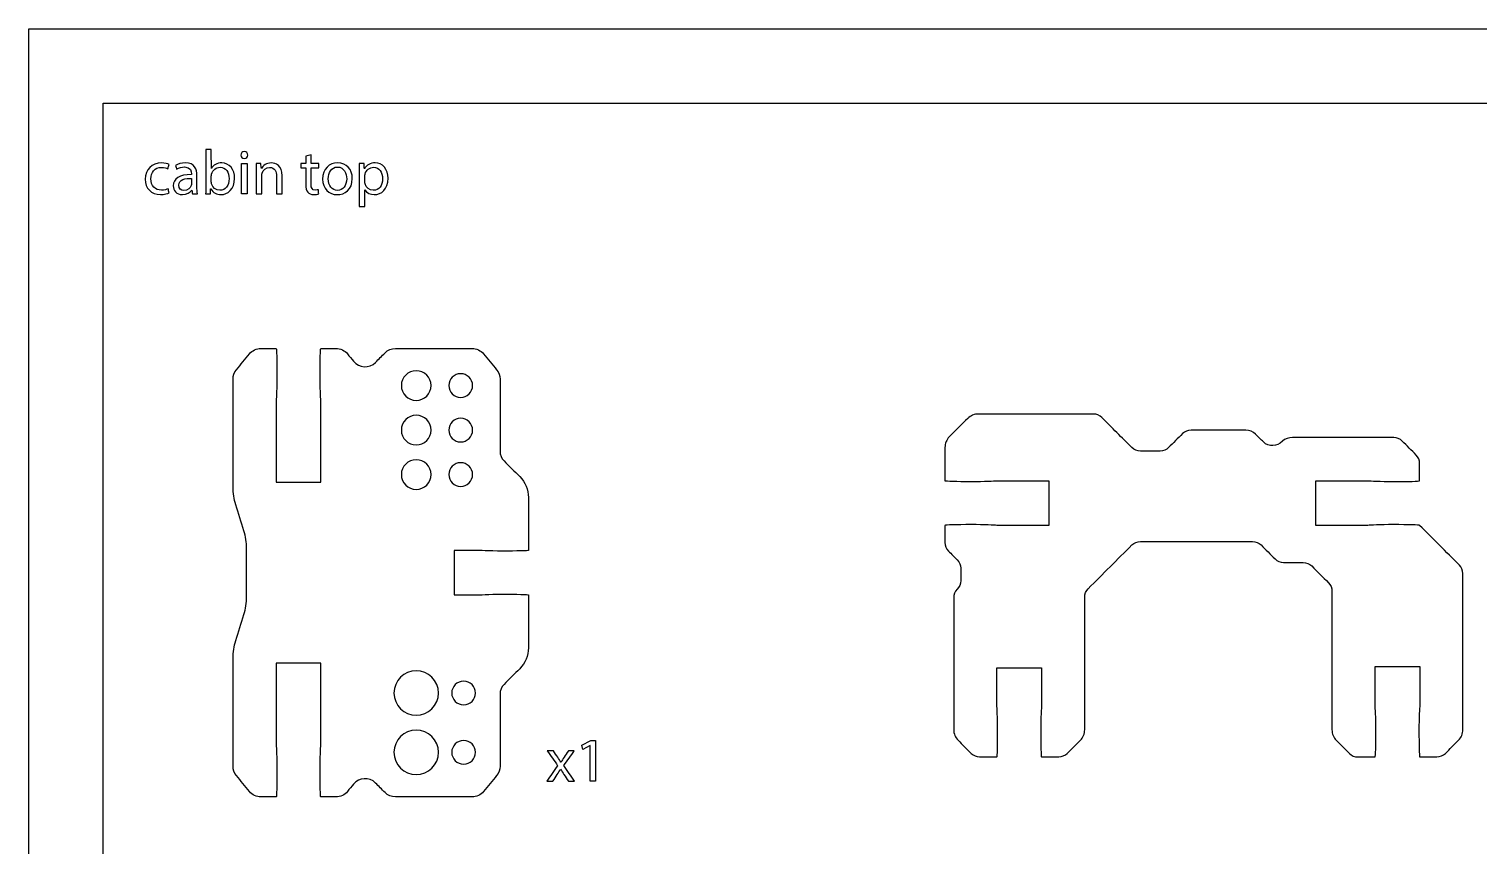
# Model space of a CAD drawing. Extents: x 0 to 370, y 150 to 450.
# Drawn here: x 0 to 97.7, y 395 to 450 of the extents above; entities that cross this region are included whole.
import ezdxf

# ---------------------------------------------------------------- set-up
doc = ezdxf.new("R2010")
doc.units = 0
doc.header["$MEASUREMENT"] = 0
doc.layers.add('DEFAULT', color=18, linetype='CONTINUOUS')

msp = doc.modelspace()

# ---------------------------------------------------------------- linework, layer by layer
at = {"layer": 'DEFAULT', "color": 116}
for points in [[(370.0000361111111, 150.0000527777778), (0, 150.0000527777778), (0, 450.0001583333333), (370.0000361111111, 450.0001583333333)], [(365.0001166666666, 340.7925055555555), (4.999919444444445, 340.7925055555555), (4.999919444444445, 444.999886111111), (365.0001166666666, 444.999886111111)]]:
    msp.add_lwpolyline(points, close=True, dxfattribs=at)
at = {"layer": 'DEFAULT', "color": 18}
for points in [[(14.33195, 440.9305944444444), (14.70413055555555, 440.9305944444444), (14.70413055555555, 438.8827194444444), (14.33195, 438.8827194444444)], [(37.83457, 401.7098194444444), (37.82645611111111, 401.7098194444444), (37.34808944444444, 401.4515861111111), (37.27612277777778, 401.7352194444443), (37.87690333333333, 402.0569527777777), (38.19440333333333, 402.0569527777777), (38.19440333333333, 399.3066972222222), (37.83457, 399.3066972222222)]]:
    msp.add_lwpolyline(points, close=True, dxfattribs=at)
for points, knots in [([(11.90635583333333, 438.8827547222222), (11.91517527777778, 439.0221019444444), (11.92364194444444, 439.2295352777777), (11.92364194444444, 439.4115686111111), (11.92364194444445, 440.2367158333333), (11.92364194444445, 441.0618630555555), (11.92364194444444, 441.8870102777777), (12.04629101851852, 441.8870102777777), (12.16894009259259, 441.8870102777777), (12.29158916666667, 441.8870102777777), (12.29158916666667, 441.4581500925926), (12.29158916666667, 441.0292899074073), (12.30005583333333, 440.6004297222221), (12.43128916666667, 440.8286769444444), (12.66800305555556, 440.976843611111), (12.99820305555555, 440.976843611111), (13.50585027777778, 440.976843611111), (13.86568361111111, 440.5538630555556), (13.8610975, 439.9319158333333), (13.8610975, 439.1999019444444), (13.40036972222222, 438.8361880555555), (12.94316972222222, 438.8361880555555), (12.64718916666667, 438.8361880555555), (12.4101225, 438.9504880555555), (12.2577225, 439.2214213888889), (12.25348916666667, 439.2214213888889), (12.24925583333333, 439.2214213888889), (12.2450225, 439.2214213888889), (12.23937805555556, 439.1085324999999), (12.23373361111111, 438.9956436111111), (12.22808916666667, 438.8827547222222), (12.12084472222222, 438.8827547222222), (12.01360027777778, 438.8827547222222), (11.90635583333333, 438.8827547222222)], [0.911999999999999, 0.911999999999999, 0.911999999999999, 0.911999999999999, 1.911999999999999, 1.911999999999999, 1.911999999999999, 8.929000000000052, 8.929000000000052, 8.929000000000052, 9.972000000000051, 9.972000000000051, 9.972000000000051, 13.64300000000021, 13.64300000000021, 13.64300000000021, 14.64300000000021, 14.64300000000021, 14.64300000000021, 15.64300000000021, 15.64300000000021, 15.64300000000021, 16.64300000000021, 16.64300000000021, 16.64300000000021, 17.64300000000021, 17.64300000000021, 17.64300000000021, 17.67900000000022, 17.67900000000022, 17.67900000000022, 18.64019925093629, 18.64019925093629, 18.64019925093629, 19.55219925093629, 19.55219925093629, 19.55219925093629, 19.55219925093629]), ([(14.74646388888889, 441.5056222222221), (14.75069722222222, 441.378975), (14.65756388888889, 441.2773749999999), (14.50939722222222, 441.2773749999999), (14.37851666666667, 441.2773749999999), (14.28538333333333, 441.378975), (14.28538333333333, 441.5056222222221), (14.28538333333333, 441.6372083333333), (14.38275, 441.7388083333333), (14.51821666666667, 441.7388083333333), (14.65756388888889, 441.7388083333333), (14.74646388888889, 441.6372083333333), (14.74646388888889, 441.5056222222221)], [1, 1, 1, 1, 2, 2, 2, 3, 3, 3, 4, 4, 4, 5, 5, 5, 5]), ([(9.446295277777777, 438.9588136111111), (9.348928611111111, 438.9080136111111), (9.13302861111111, 438.8402802777777), (8.857861944444444, 438.8402802777777), (8.240148055555554, 438.8402802777777), (7.838334166666667, 439.2593802777778), (7.838334166666667, 439.8855608333333), (7.838334166666667, 440.5159747222222), (8.26978138888889, 440.9728219444444), (8.938648055555555, 440.9728219444444), (9.15842861111111, 440.9728219444444), (9.352809166666667, 440.9177886111111), (9.454409166666666, 440.8669886111111), (9.426186944444444, 440.7711506481481), (9.397964722222222, 440.6753126851851), (9.3697425, 440.5794747222222), (9.281195277777778, 440.6299219444444), (9.141495277777777, 440.676488611111), (8.938648055555555, 440.676488611111), (8.468748055555555, 440.676488611111), (8.215100833333334, 440.3297080555555), (8.215100833333334, 439.9024941666666), (8.215100833333334, 439.4283608333333), (8.519548055555555, 439.136613611111), (8.925595277777777, 439.136613611111), (9.137261944444443, 439.136613611111), (9.276961944444444, 439.1916469444444), (9.3824425, 439.238213611111), (9.403726759259259, 439.1450802777777), (9.425011018518518, 439.0519469444444), (9.446295277777777, 438.9588136111111)], [0.8124192267541849, 0.8124192267541849, 0.8124192267541849, 0.8124192267541849, 1.812419226754185, 1.812419226754185, 1.812419226754185, 2.812419226754185, 2.812419226754185, 2.812419226754185, 3.812419226754185, 3.812419226754185, 3.812419226754185, 4.812419226754185, 4.812419226754185, 4.812419226754185, 5.662022075148709, 5.662022075148709, 5.662022075148709, 6.662022075148709, 6.662022075148709, 6.662022075148709, 7.662022075148709, 7.662022075148709, 7.662022075148709, 8.662022075148709, 8.662022075148709, 8.662022075148709, 9.662022075148709, 9.662022075148709, 9.662022075148709, 10.47444130190289, 10.47444130190289, 10.47444130190289, 10.47444130190289]), ([(11.01682666666667, 438.8826488888887), (11.00694888888889, 438.9687266666665), (10.99707111111111, 439.0548044444443), (10.98719333333333, 439.140882222222), (10.98296, 439.140882222222), (10.97872666666667, 439.1408822222222), (10.97449333333333, 439.1408822222222), (10.86019333333333, 438.9796627777778), (10.64041277777778, 438.8360822222222), (10.34831277777778, 438.8360822222222), (9.933798888888887, 438.8360822222222), (9.722132222222221, 439.1278294444444), (9.722132222222221, 439.4241627777778), (9.722132222222221, 439.9194627777778), (10.16204611111111, 440.1900433333333), (10.95367944444444, 440.1858099999999), (10.95367944444444, 440.1999211111111), (10.95367944444444, 440.2140322222222), (10.95367944444444, 440.2281433333333), (10.95367944444444, 440.3974766666667), (10.90711277777778, 440.7019238888888), (10.48801277777778, 440.7019238888888), (10.29751277777778, 440.7019238888888), (10.09889888888889, 440.6426572222222), (9.954965555555555, 440.5498766666666), (9.926743333333333, 440.6316035185185), (9.89852111111111, 440.7133303703704), (9.870298888888888, 440.7950572222222), (10.03963222222222, 440.9051238888889), (10.28481277777778, 440.9770905555555), (10.54304611111111, 440.9770905555555), (11.16922666666667, 440.9770905555555), (11.32162666666667, 440.5498766666666), (11.32162666666667, 440.1395961111111), (11.32162666666667, 439.8843025925926), (11.32162666666667, 439.6290090740741), (11.32162666666667, 439.3737155555556), (11.32162666666667, 439.1959155555555), (11.33009333333333, 439.0223488888889), (11.35514055555556, 438.8826488888889), (11.24236925925926, 438.8826488888888), (11.12959796296296, 438.8826488888888), (11.01682666666667, 438.8826488888887)], [0, 0, 0, 0, 0.7368039087843914, 0.7368039087843914, 0.7368039087843914, 0.7728039087843928, 0.7728039087843928, 0.7728039087843928, 1.772803908784393, 1.772803908784393, 1.772803908784393, 2.772803908784393, 2.772803908784393, 2.772803908784393, 3.772803908784393, 3.772803908784393, 3.772803908784393, 3.892803908784511, 3.892803908784511, 3.892803908784511, 4.892803908784511, 4.892803908784511, 4.892803908784511, 5.892803908784511, 5.892803908784511, 5.892803908784511, 6.628075967277304, 6.628075967277304, 6.628075967277304, 7.628075967277304, 7.628075967277304, 7.628075967277304, 8.628075967277304, 8.628075967277304, 8.628075967277304, 10.79907596727735, 10.79907596727735, 10.79907596727735, 11.79907596727735, 11.79907596727735, 11.79907596727735, 12.75807596727736, 12.75807596727736, 12.75807596727736, 12.75807596727736]), ([(12.29158916666667, 439.7036686111111), (12.29158916666667, 439.6567491666666), (12.30005583333333, 439.6101824999999), (12.3085225, 439.5682019444444), (12.38048916666667, 439.3099686111111), (12.59603638888889, 439.1325213888888), (12.86696972222222, 439.1325213888888), (13.25608361111111, 439.1325213888888), (13.48926972222222, 439.4496686111111), (13.48926972222222, 439.9192158333333), (13.48926972222222, 440.3294963888888), (13.27760305555556, 440.6812158333333), (12.87966972222222, 440.6812158333333), (12.62566972222222, 440.6812158333333), (12.38860305555555, 440.5072963888888), (12.31275583333333, 440.2240158333332), (12.30428916666667, 440.1813297222222), (12.29158916666667, 440.1308824999999), (12.29158916666667, 440.0716158333332), (12.29158916666667, 439.9489667592591), (12.29158916666667, 439.8263176851851), (12.29158916666667, 439.7036686111111)], [1.042999999999893, 1.042999999999893, 1.042999999999893, 1.042999999999893, 2.042999999999893, 2.042999999999893, 2.042999999999893, 3.042999999999893, 3.042999999999893, 3.042999999999893, 4.042999999999893, 4.042999999999893, 4.042999999999893, 5.042999999999893, 5.042999999999893, 5.042999999999893, 6.042999999999893, 6.042999999999893, 6.042999999999893, 7.042999999999893, 7.042999999999893, 7.042999999999893, 8.085999999999785, 8.085999999999785, 8.085999999999785, 8.085999999999785]), ([(15.32293805555555, 440.3761336111111), (15.32293805555555, 440.5878002777777), (15.31835194444444, 440.7613669444445), (15.30565194444444, 440.9303475), (15.41571861111111, 440.9303475), (15.52578527777778, 440.9303475), (15.63585194444444, 440.9303475), (15.6429075, 440.8175762037037), (15.64996305555555, 440.7048049074074), (15.66548527777777, 440.5920336111111), (15.76708527777778, 440.7867669444444), (16.00415194444444, 440.9769141666666), (16.34246583333333, 440.9769141666666), (16.62574638888889, 440.9769141666666), (17.06566027777777, 440.8079336111111), (17.06566027777777, 440.1052002777778), (17.06566027777777, 439.6977419444445), (17.06566027777777, 439.2902836111111), (17.06566027777777, 438.8828252777778), (16.94171768518518, 438.8828252777778), (16.81777509259259, 438.8828252777778), (16.6938325, 438.8828252777778), (16.6938325, 439.2761725), (16.6938325, 439.6695197222222), (16.6938325, 440.0628669444445), (16.6938325, 440.3930669444445), (16.57071305555555, 440.6682336111111), (16.21969916666666, 440.6682336111111), (15.97451861111111, 440.6682336111111), (15.78401861111111, 440.4946669444444), (15.72051861111111, 440.2872336111111), (15.70358527777778, 440.2406669444445), (15.69511861111111, 440.1775197222222), (15.69511861111111, 440.1140197222222), (15.69511861111111, 439.7036215740741), (15.69511861111111, 439.293223425926), (15.69511861111111, 438.8828252777778), (15.57105842592592, 438.8828252777778), (15.44699824074074, 438.8828252777778), (15.32293805555555, 438.8828252777778), (15.32293805555555, 439.3805947222222), (15.32293805555555, 439.8783641666667), (15.32293805555555, 440.3761336111111)], [4.232999999999947, 4.232999999999947, 4.232999999999947, 4.232999999999947, 5.232999999999947, 5.232999999999947, 5.232999999999947, 6.168999999999947, 6.168999999999947, 6.168999999999947, 7.153875121958919, 7.153875121958919, 7.153875121958919, 8.153875121958919, 8.153875121958919, 8.153875121958919, 9.153875121958919, 9.153875121958919, 9.153875121958919, 12.61887512195884, 12.61887512195884, 12.61887512195884, 13.67287512195883, 13.67287512195883, 13.67287512195883, 17.01787512195886, 17.01787512195886, 17.01787512195886, 18.01787512195886, 18.01787512195886, 18.01787512195886, 19.01787512195886, 19.01787512195886, 19.01787512195886, 20.01787512195886, 20.01787512195886, 20.01787512195886, 23.50787512195887, 23.50787512195887, 23.50787512195887, 24.56287512195887, 24.56287512195887, 24.56287512195887, 28.79587512195882, 28.79587512195882, 28.79587512195882, 28.79587512195882]), ([(19.01779138888889, 441.5185338888889), (19.01779138888889, 441.322507037037), (19.01779138888889, 441.1264801851851), (19.01779138888889, 440.9304533333333), (19.19559138888889, 440.9304533333333), (19.37339138888889, 440.9304533333333), (19.55119138888889, 440.9304533333333), (19.55119138888889, 440.8359088888889), (19.55119138888889, 440.7413644444444), (19.55119138888889, 440.64682), (19.37339138888889, 440.64682), (19.19559138888889, 440.64682), (19.01779138888889, 440.64682), (19.01779138888889, 440.2787551851852), (19.01779138888889, 439.9106903703703), (19.01779138888889, 439.5426255555555), (19.01779138888889, 439.2889783333333), (19.08975805555556, 439.1446922222222), (19.29719138888889, 439.1446922222222), (19.39420527777778, 439.1446922222222), (19.46617194444444, 439.157745), (19.51273861111111, 439.170445), (19.51838305555556, 439.0774292592593), (19.5240275, 438.9844135185185), (19.52967194444444, 438.8913977777778), (19.45805805555555, 438.8617644444445), (19.34375805555555, 438.8402449999999), (19.19982472222222, 438.8402449999999), (19.02625805555556, 438.8402449999999), (18.88691083333333, 438.8956311111111), (18.79801083333333, 438.9972311111111), (18.6921775, 439.106945), (18.6540775, 439.2889783333333), (18.6540775, 439.5299255555556), (18.6540775, 439.9022237037037), (18.6540775, 440.2745218518518), (18.6540775, 440.64682), (18.54824416666667, 440.64682), (18.44241083333334, 440.64682), (18.3365775, 440.64682), (18.3365775, 440.7413644444444), (18.3365775, 440.8359088888889), (18.3365775, 440.9304533333333), (18.44241083333334, 440.9304533333333), (18.54824416666667, 440.9304533333333), (18.6540775, 440.9304533333333), (18.6540775, 441.0941422222222), (18.6540775, 441.257831111111), (18.6540775, 441.4215199999999), (18.77531546296296, 441.4538579629629), (18.89655342592593, 441.4861959259259), (19.01779138888889, 441.5185338888889)], [1.067045453577329, 1.067045453577329, 1.067045453577329, 1.067045453577329, 2.734045453577245, 2.734045453577245, 2.734045453577245, 4.246045453577246, 4.246045453577246, 4.246045453577246, 5.050045453577333, 5.050045453577333, 5.050045453577333, 6.562045453577333, 6.562045453577333, 6.562045453577333, 9.692045453577443, 9.692045453577443, 9.692045453577443, 10.69204545357744, 10.69204545357744, 10.69204545357744, 11.69204545357744, 11.69204545357744, 11.69204545357744, 12.484500499621, 12.484500499621, 12.484500499621, 13.484500499621, 13.484500499621, 13.484500499621, 14.484500499621, 14.484500499621, 14.484500499621, 15.484500499621, 15.484500499621, 15.484500499621, 18.65050049962095, 18.65050049962095, 18.65050049962095, 19.55050049962095, 19.55050049962095, 19.55050049962095, 20.35450049962103, 20.35450049962103, 20.35450049962103, 21.25450049962103, 21.25450049962103, 21.25450049962103, 22.64650049962086, 22.64650049962086, 22.64650049962086, 23.71354595319819, 23.71354595319819, 23.71354595319819, 23.71354595319819]), ([(21.79849166666666, 439.9233080555555), (21.79849166666666, 439.1662469444444), (21.27391111111111, 438.8360469444444), (20.77896388888889, 438.8360469444444), (20.22475, 438.8360469444444), (19.79753611111111, 439.2424469444443), (19.79753611111111, 439.8897941666666), (19.79753611111111, 440.5752413888888), (20.24591666666667, 440.9770552777777), (20.81283055555555, 440.9770552777777), (21.40091111111111, 440.9770552777777), (21.79849166666666, 440.5498413888888), (21.79849166666666, 439.9233080555555)], [1, 1, 1, 1, 2, 2, 2, 3, 3, 3, 4, 4, 4, 5, 5, 5, 5]), ([(20.17395, 439.9024941666666), (20.17395, 439.4537608333333), (20.43183055555555, 439.1150941666666), (20.79589722222222, 439.1150941666666), (21.15114444444444, 439.1150941666666), (21.41749166666666, 439.4498802777778), (21.41749166666666, 439.9106080555554), (21.41749166666666, 440.2577413888889), (21.24427777777777, 440.6980080555555), (20.80436388888889, 440.6980080555555), (20.36409722222222, 440.6980080555555), (20.17395, 440.2916080555555), (20.17395, 439.9024941666666)], [0, 0, 0, 0, 1, 1, 1, 2, 2, 2, 3, 3, 3, 4, 4, 4, 4]), ([(22.26959111111111, 440.2621511111111), (22.26959111111111, 440.524265), (22.26112444444444, 440.7359316666667), (22.252305, 440.9303122222222), (22.36390037037036, 440.9303122222222), (22.47549574074074, 440.9303122222222), (22.58709111111111, 440.9303122222222), (22.59261796296296, 440.8133075925925), (22.59814481481481, 440.6963029629629), (22.61213833333333, 440.5792983333333), (22.76418555555555, 440.8287122222222), (23.00548555555556, 440.9768788888889), (23.33991888888889, 440.9768788888889), (23.83521888888889, 440.9768788888889), (24.20704666666666, 440.5581316666666), (24.20704666666666, 439.9361844444445), (24.20704666666666, 439.1999372222222), (23.75901888888889, 438.8362233333334), (23.27641888888889, 438.8362233333334), (23.00548555555556, 438.8362233333334), (22.76877166666666, 438.9547566666667), (22.63753833333333, 439.1576038888888), (22.63753833333333, 438.7867168518517), (22.63753833333333, 438.4158298148147), (22.63753833333333, 438.0449427777777), (22.51488925925925, 438.0449427777777), (22.39224018518518, 438.0449427777777), (22.26959111111111, 438.0449427777777), (22.26959111111111, 438.7840122222222), (22.26959111111111, 439.5230816666667), (22.26959111111111, 440.2621511111111)], [6.285000000000082, 6.285000000000082, 6.285000000000082, 6.285000000000082, 7.285000000000082, 7.285000000000082, 7.285000000000082, 8.23400000000008, 8.23400000000008, 8.23400000000008, 9.254109431739503, 9.254109431739503, 9.254109431739503, 10.2541094317395, 10.2541094317395, 10.2541094317395, 11.2541094317395, 11.2541094317395, 11.2541094317395, 12.2541094317395, 12.2541094317395, 12.2541094317395, 13.2781094317395, 13.2781094317395, 13.2781094317395, 16.4321094317395, 16.4321094317395, 16.4321094317395, 17.4751094317395, 17.4751094317395, 17.4751094317395, 23.76010943173958, 23.76010943173958, 23.76010943173958, 23.76010943173958]), ([(22.63753833333333, 439.7160511111111), (22.63753833333333, 439.6613705555555), (22.646005, 439.6102177777778), (22.65447166666666, 439.5636511111111), (22.722205, 439.3057705555555), (22.94657166666666, 439.1279705555556), (23.21291888888889, 439.1279705555556), (23.6062661111111, 439.1279705555556), (23.83521888888889, 439.4497038888888), (23.83521888888889, 439.9192511111111), (23.83521888888889, 440.3295316666666), (23.61896611111111, 440.6808983333333), (23.22561888888889, 440.6808983333333), (22.97161888888889, 440.6808983333333), (22.73455222222222, 440.498865), (22.66293833333333, 440.2198177777778), (22.65023833333333, 440.1732511111111), (22.63753833333333, 440.1182177777778), (22.63753833333333, 440.0674177777778), (22.63753833333333, 439.9502955555556), (22.63753833333333, 439.8331733333333), (22.63753833333333, 439.7160511111111)], [0.9960000000000946, 0.9960000000000946, 0.9960000000000946, 0.9960000000000946, 1.996000000000095, 1.996000000000095, 1.996000000000095, 2.996000000000095, 2.996000000000095, 2.996000000000095, 3.996000000000095, 3.996000000000095, 3.996000000000095, 4.996000000000095, 4.996000000000095, 4.996000000000095, 5.996000000000095, 5.996000000000095, 5.996000000000095, 6.996000000000095, 6.996000000000095, 6.996000000000095, 7.992000000000189, 7.992000000000189, 7.992000000000189, 7.992000000000189]), ([(10.96179333333333, 439.9275766666667), (10.55574611111111, 439.9363961111111), (10.09466555555556, 439.8640766666666), (10.09466555555556, 439.4664961111111), (10.09466555555556, 439.2255488888889), (10.25517944444444, 439.1112488888888), (10.44567944444444, 439.1112488888888), (10.71237944444444, 439.1112488888888), (10.88136, 439.2802294444444), (10.94062666666667, 439.453796111111), (10.95367944444444, 439.4922488888889), (10.96179333333333, 439.5342294444444), (10.96179333333333, 439.5723294444444), (10.96179333333333, 439.6907451851851), (10.96179333333333, 439.8091609259259), (10.96179333333333, 439.9275766666667)], [1.007000000000062, 1.007000000000062, 1.007000000000062, 1.007000000000062, 2.007000000000062, 2.007000000000062, 2.007000000000062, 3.007000000000062, 3.007000000000062, 3.007000000000062, 4.007000000000062, 4.007000000000062, 4.007000000000062, 5.007000000000062, 5.007000000000062, 5.007000000000062, 6.014000000000124, 6.014000000000124, 6.014000000000124, 6.014000000000124]), ([(35.35856388888888, 401.3543958333332), (35.45581296296296, 401.2077578703702), (35.55306203703703, 401.0611199074073), (35.6503111111111, 400.9144819444444), (35.72686388888889, 400.8001819444444), (35.79036388888888, 400.694348611111), (35.85774444444444, 400.5800486111111), (35.86197777777777, 400.5800486111111), (35.86621111111111, 400.5800486111111), (35.87044444444444, 400.5800486111111), (35.93853055555555, 400.7028152777777), (36.0059111111111, 400.808648611111), (36.07364444444444, 400.9187152777778), (36.1696, 401.0639421296296), (36.26555555555556, 401.2091689814815), (36.36151111111111, 401.3543958333333), (36.49533148148148, 401.3543958333333), (36.62915185185185, 401.3543958333333), (36.76297222222222, 401.3543958333333), (36.53037407407407, 401.0244310185184), (36.29777592592593, 400.6944662037036), (36.06517777777778, 400.3645013888888), (36.30494907407407, 400.0118412037036), (36.54472037037036, 399.6591810185184), (36.78449166666666, 399.3065208333333), (36.64349814814815, 399.3065208333333), (36.50250462962962, 399.3065208333333), (36.36151111111111, 399.3065208333333), (36.26132222222222, 399.4602143518518), (36.16113333333333, 399.6139078703703), (36.06094444444444, 399.7676013888888), (35.98051111111111, 399.8861347222222), (35.91277777777778, 400.0004347222222), (35.83269722222222, 400.1232013888888), (35.76461111111111, 400.0004347222222), (35.69264444444444, 399.8907208333333), (35.61644444444444, 399.7676013888888), (35.51790185185185, 399.6139078703703), (35.41935925925925, 399.4602143518518), (35.32081666666667, 399.3065208333333), (35.18393888888889, 399.3065208333333), (35.04706111111111, 399.3065208333333), (34.91018333333333, 399.3065208333333), (35.15277685185185, 399.6549476851851), (35.39537037037037, 400.003374537037), (35.63796388888888, 400.3518013888888), (35.40665925925925, 400.6859995370369), (35.17535462962962, 401.0201976851851), (34.94405, 401.3543958333333), (35.0822212962963, 401.3543958333332), (35.22039259259259, 401.3543958333332), (35.35856388888888, 401.3543958333332)], [0, 0, 0, 0, 1.4963081233488, 1.4963081233488, 1.4963081233488, 2.4963081233488, 2.4963081233488, 2.4963081233488, 2.532308123348787, 2.532308123348787, 2.532308123348787, 3.532308123348787, 3.532308123348787, 3.532308123348787, 5.012538173036928, 5.012538173036928, 5.012538173036928, 6.150538173036919, 6.150538173036919, 6.150538173036919, 9.583630073933282, 9.583630073933282, 9.583630073933282, 13.21013279694345, 13.21013279694345, 13.21013279694345, 14.40913279694345, 14.40913279694345, 14.40913279694345, 15.96931003046535, 15.96931003046535, 15.96931003046535, 16.99231003046535, 16.99231003046535, 16.99231003046535, 17.99231003046535, 17.99231003046535, 17.99231003046535, 19.54488627658019, 19.54488627658019, 19.54488627658019, 20.70888627658019, 20.70888627658019, 20.70888627658019, 24.31933472518042, 24.31933472518042, 24.31933472518042, 27.77564099054531, 27.77564099054531, 27.77564099054531, 28.9506409905453, 28.9506409905453, 28.9506409905453, 28.9506409905453])]:
    msp.add_open_spline(points, degree=3, knots=knots, dxfattribs=at)
at = {"layer": 'DEFAULT', "color": 1}
for points, knots in [([(16.66850305555555, 424.96867), (16.66850305555555, 425.1803366666666), (16.71789194444445, 425.7518366666666), (16.71789194444445, 426.7184477777778), (16.71789194444445, 427.6850588888888), (16.69672527777778, 428.4682255555555), (16.66850305555555, 428.4682255555555), (16.32513268518519, 428.4682255555555), (15.98176231481481, 428.4682255555555), (15.63839194444444, 428.4682255555555), (15.33853083333333, 428.4682255555555), (15.05630861111111, 428.33417), (14.86580861111111, 428.1048644444444), (14.57182712962963, 427.7485588888888), (14.27784564814815, 427.3922533333333), (13.98386416666667, 427.0359477777777), (13.8356975, 426.8560311111111), (13.75455861111111, 426.6302533333333), (13.75455861111111, 426.39742), (13.75455861111111, 423.9738366666666), (13.75455861111111, 421.5502533333333), (13.75455861111111, 419.1266699999999), (13.75455861111111, 418.7245033333333), (13.81453083333333, 418.3188088888888), (13.93447527777778, 417.9342811111111), (14.11791972222222, 417.3510218518518), (14.30136416666667, 416.7677625925926), (14.48480861111111, 416.1845033333333), (14.60475305555555, 415.7964477777778), (14.66825305555555, 415.3942811111111), (14.66825305555555, 414.9885866666667), (14.66825305555555, 413.903207037037), (14.66825305555555, 412.8178274074074), (14.66825305555555, 411.7324477777778), (14.66825305555555, 411.3267533333333), (14.60475305555555, 410.9210588888888), (14.48480861111111, 410.5365311111111), (14.30136416666667, 409.9532718518518), (14.11791972222222, 409.3700125925925), (13.93447527777778, 408.7867533333333), (13.81453083333333, 408.3986977777777), (13.75455861111111, 407.996531111111), (13.75455861111111, 407.5908366666666), (13.75455861111111, 405.1672533333333), (13.75455861111111, 402.74367), (13.75455861111111, 400.3200866666666), (13.75455861111111, 400.0872533333333), (13.8356975, 399.8614755555555), (13.98386416666667, 399.6815588888888), (14.27784564814815, 399.3252533333333), (14.57182712962963, 398.9689477777777), (14.86580861111111, 398.6126422222222), (15.05630861111111, 398.3833366666666), (15.33853083333333, 398.2492811111111), (15.63839194444444, 398.2492811111111), (15.98176231481481, 398.2492811111111), (16.32513268518519, 398.2492811111111), (16.66850305555555, 398.2492811111111), (16.69672527777778, 398.2492811111111), (16.71789194444445, 399.0324477777777), (16.71789194444445, 399.9990588888889), (16.71789194444445, 400.96567), (16.66850305555555, 401.5371699999999), (16.66850305555555, 401.7488366666666), (16.66850305555555, 403.5832811111111), (16.66850305555555, 405.4177255555555), (16.66850305555555, 407.25217), (17.66921601851852, 407.25217), (18.66992898148148, 407.25217), (19.67064194444444, 407.25217), (19.67064194444444, 405.4177255555555), (19.67064194444444, 403.583281111111), (19.67064194444444, 401.7488366666666), (19.67064194444444, 401.5371699999999), (19.62125305555556, 400.96567), (19.62125305555556, 399.9990588888889), (19.62125305555556, 399.0324477777777), (19.64241972222222, 398.2492811111111), (19.67064194444444, 398.2492811111111), (20.01283638888889, 398.2492811111111), (20.35503083333333, 398.2492811111111), (20.69722527777778, 398.2492811111111), (20.99708638888889, 398.2492811111111), (21.27930861111111, 398.3833366666666), (21.46980861111111, 398.6126422222222), (21.60739194444444, 398.7796237037037), (21.74497527777778, 398.9466051851852), (21.88255861111111, 399.1135866666667), (22.25650305555556, 399.56867), (22.94441972222222, 399.60042), (23.3606975, 399.1841422222221), (23.57471601851852, 398.9701237037036), (23.78873453703703, 398.7561051851851), (24.00275305555555, 398.5420866666666), (24.18972527777778, 398.3551144444444), (24.44372527777777, 398.2492811111111), (24.70830861111111, 398.2492811111111), (26.42868824074074, 398.2492811111111), (28.14906787037037, 398.2492811111111), (29.8694475, 398.2492811111111), (30.16930861111111, 398.2492811111111), (30.45153083333333, 398.3833366666666), (30.64203083333333, 398.6126422222222), (30.93718824074074, 398.9689477777777), (31.23234564814815, 399.3252533333333), (31.52750305555556, 399.6815588888888), (31.67566972222222, 399.8614755555555), (31.75680861111111, 400.0872533333333), (31.75680861111111, 400.3200866666666), (31.75680861111111, 401.9381607407407), (31.75680861111111, 403.5562348148148), (31.75680861111111, 405.1743088888888), (31.75680861111111, 405.4212533333333), (31.85205861111111, 405.6540866666667), (32.02491972222222, 405.8269477777778), (32.37652157407408, 406.1797255555555), (32.72812342592593, 406.5325033333334), (33.07972527777778, 406.8852811111111), (33.4571975, 407.2592255555555), (33.66886416666667, 407.7672255555556), (33.66886416666667, 408.29992), (33.66886416666667, 409.4864292592592), (33.66886416666667, 410.6729385185185), (33.66886416666667, 411.8594477777777), (33.66886416666667, 411.88767), (32.8856975, 411.9088366666667), (31.91908638888889, 411.9088366666667), (30.95247527777778, 411.9088366666667), (30.38097527777778, 411.8594477777777), (30.16930861111111, 411.8594477777777), (29.66954009259259, 411.8594477777777), (29.16977157407407, 411.8594477777777), (28.67000305555555, 411.8594477777777), (28.67000305555555, 412.8601607407407), (28.67000305555555, 413.8608737037036), (28.67000305555555, 414.8615866666666), (29.16977157407407, 414.8615866666666), (29.66954009259259, 414.8615866666666), (30.16930861111111, 414.8615866666666), (30.38097527777778, 414.8615866666666), (30.95247527777778, 414.8121977777778), (31.91908638888889, 414.8121977777778), (32.8856975, 414.8121977777778), (33.66886416666667, 414.8333644444444), (33.66886416666667, 414.8615866666666), (33.66886416666667, 416.0480959259259), (33.66886416666667, 417.2346051851851), (33.66886416666667, 418.4211144444444), (33.66886416666667, 418.9502811111111), (33.4571975, 419.458281111111), (33.08325305555555, 419.8357533333332), (32.73047527777778, 420.1873551851851), (32.3776975, 420.5389570370369), (32.02491972222222, 420.8905588888888), (31.85205861111111, 421.06342), (31.75680861111111, 421.2997811111111), (31.75680861111111, 421.5431977777778), (31.75680861111111, 423.1612718518518), (31.75680861111111, 424.779345925926), (31.75680861111111, 426.39742), (31.75680861111111, 426.6302533333333), (31.67566972222222, 426.8560311111111), (31.52750305555556, 427.0359477777777), (31.23234564814815, 427.3922533333333), (30.93718824074074, 427.7485588888888), (30.64203083333333, 428.1048644444444), (30.45153083333333, 428.33417), (30.16930861111111, 428.4682255555555), (29.8694475, 428.4682255555555), (28.14906787037037, 428.4682255555555), (26.42868824074074, 428.4682255555555), (24.70830861111111, 428.4682255555555), (24.44372527777777, 428.4682255555555), (24.18972527777778, 428.3623922222222), (24.00275305555555, 428.17542), (23.78873453703703, 427.9614014814815), (23.57471601851852, 427.7473829629629), (23.3606975, 427.5333644444444), (22.94441972222222, 427.1170866666666), (22.25650305555556, 427.1488366666666), (21.88255861111111, 427.60392), (21.74497527777778, 427.7709014814815), (21.60739194444444, 427.9378829629629), (21.46980861111111, 428.1048644444444), (21.27930861111111, 428.33417), (20.99708638888889, 428.4682255555555), (20.69722527777778, 428.4682255555555), (20.35503083333333, 428.4682255555555), (20.01283638888889, 428.4682255555555), (19.67064194444444, 428.4682255555555), (19.64241972222222, 428.4682255555555), (19.62125305555556, 427.6850588888888), (19.62125305555556, 426.7184477777778), (19.62125305555556, 425.7518366666666), (19.67064194444444, 425.1803366666666), (19.67064194444444, 424.96867), (19.67064194444444, 423.1342255555555), (19.67064194444444, 421.299781111111), (19.67064194444444, 419.4653366666666), (18.66992898148148, 419.4653366666666), (17.66921601851852, 419.4653366666666), (16.66850305555555, 419.4653366666666), (16.66850305555555, 421.2997811111111), (16.66850305555555, 423.1342255555555), (16.66850305555555, 424.96867)], [15.60000000000014, 15.60000000000014, 15.60000000000014, 15.60000000000014, 16.60000000000014, 16.60000000000014, 16.60000000000014, 17.60000000000014, 17.60000000000014, 17.60000000000014, 20.52000000000014, 20.52000000000014, 20.52000000000014, 21.52000000000014, 21.52000000000014, 21.52000000000014, 25.44821842569897, 25.44821842569897, 25.44821842569897, 26.44821842569897, 26.44821842569897, 26.44821842569897, 47.0582184256991, 47.0582184256991, 47.0582184256991, 48.0582184256991, 48.0582184256991, 48.0582184256991, 53.2577568667533, 53.2577568667533, 53.2577568667533, 54.2577568667533, 54.2577568667533, 54.2577568667533, 63.48775686675332, 63.48775686675332, 63.48775686675332, 64.48775686675332, 64.48775686675332, 64.48775686675332, 69.68729530780752, 69.68729530780752, 69.68729530780752, 70.68729530780752, 70.68729530780752, 70.68729530780752, 91.29729530780764, 91.29729530780764, 91.29729530780764, 92.29729530780764, 92.29729530780764, 92.29729530780764, 96.22551373350647, 96.22551373350647, 96.22551373350647, 97.22551373350647, 97.22551373350647, 97.22551373350647, 100.1455137335065, 100.1455137335065, 100.1455137335065, 101.1455137335065, 101.1455137335065, 101.1455137335065, 102.1455137335065, 102.1455137335065, 102.1455137335065, 117.7455137335066, 117.7455137335066, 117.7455137335066, 126.2555137335066, 126.2555137335066, 126.2555137335066, 141.8555137335067, 141.8555137335067, 141.8555137335067, 142.8555137335067, 142.8555137335067, 142.8555137335067, 143.8555137335067, 143.8555137335067, 143.8555137335067, 146.7655137335067, 146.7655137335067, 146.7655137335067, 147.7655137335067, 147.7655137335067, 147.7655137335067, 149.6054322099617, 149.6054322099617, 149.6054322099617, 150.6054322099617, 150.6054322099617, 150.6054322099617, 153.1793008934806, 153.1793008934806, 153.1793008934806, 154.1793008934806, 154.1793008934806, 154.1793008934806, 168.8093008934807, 168.8093008934807, 168.8093008934807, 169.8093008934807, 169.8093008934807, 169.8093008934807, 173.7438910881515, 173.7438910881515, 173.7438910881515, 174.7438910881515, 174.7438910881515, 174.7438910881515, 188.5038910881515, 188.5038910881515, 188.5038910881515, 189.5038910881515, 189.5038910881515, 189.5038910881515, 193.7394666098486, 193.7394666098486, 193.7394666098486, 194.7394666098486, 194.7394666098486, 194.7394666098486, 204.8294666098485, 204.8294666098485, 204.8294666098485, 205.8294666098485, 205.8294666098485, 205.8294666098485, 206.8294666098485, 206.8294666098485, 206.8294666098485, 211.0794666098485, 211.0794666098485, 211.0794666098485, 219.5894666098485, 219.5894666098485, 219.5894666098485, 223.8394666098485, 223.8394666098485, 223.8394666098485, 224.8394666098485, 224.8394666098485, 224.8394666098485, 225.8394666098485, 225.8394666098485, 225.8394666098485, 235.9294666098484, 235.9294666098484, 235.9294666098484, 236.9294666098484, 236.9294666098484, 236.9294666098484, 241.1650421315456, 241.1650421315456, 241.1650421315456, 242.1650421315456, 242.1650421315456, 242.1650421315456, 255.9250421315456, 255.9250421315456, 255.9250421315456, 256.9250421315456, 256.9250421315456, 256.9250421315456, 260.8596323262164, 260.8596323262164, 260.8596323262164, 261.8596323262164, 261.8596323262164, 261.8596323262164, 276.4896323262164, 276.4896323262164, 276.4896323262164, 277.4896323262164, 277.4896323262164, 277.4896323262164, 280.0635010097354, 280.0635010097354, 280.0635010097354, 281.0635010097354, 281.0635010097354, 281.0635010097354, 282.9034194861901, 282.9034194861901, 282.9034194861901, 283.9034194861901, 283.9034194861901, 283.9034194861901, 286.8134194861901, 286.8134194861901, 286.8134194861901, 287.8134194861901, 287.8134194861901, 287.8134194861901, 288.8134194861901, 288.8134194861901, 288.8134194861901, 304.4134194861903, 304.4134194861903, 304.4134194861903, 312.9234194861903, 312.9234194861903, 312.9234194861903, 328.5234194861904, 328.5234194861904, 328.5234194861904, 328.5234194861904]), ([(25.10341972222222, 425.9705588888888), (25.10341972222222, 426.5208922222222), (25.5514475, 426.9689199999999), (26.10178083333333, 426.9689199999999), (26.65564194444444, 426.9689199999999), (27.10366972222222, 426.5208922222222), (27.10366972222222, 425.9705588888888), (27.10366972222222, 425.4166977777778), (26.65564194444444, 424.96867), (26.10178083333333, 424.96867), (25.5514475, 424.96867), (25.10341972222222, 425.4166977777778), (25.10341972222222, 425.9705588888888)], [1, 1, 1, 1, 2, 2, 2, 3, 3, 3, 4, 4, 4, 5, 5, 5, 5]), ([(29.90472527777778, 425.9705588888888), (29.90472527777778, 425.5260588888888), (29.54489194444444, 425.1697533333333), (29.10391972222222, 425.1697533333333), (28.6629475, 425.1697533333333), (28.30311416666666, 425.5260588888888), (28.30311416666666, 425.9705588888888), (28.30311416666666, 426.4115311111111), (28.6629475, 426.7678366666666), (29.10391972222222, 426.7678366666666), (29.54489194444444, 426.7678366666666), (29.90472527777778, 426.4115311111111), (29.90472527777778, 425.9705588888888)], [1, 1, 1, 1, 2, 2, 2, 3, 3, 3, 4, 4, 4, 5, 5, 5, 5]), ([(25.10341972222222, 422.96842), (25.10341972222222, 423.5222811111111), (25.5514475, 423.9703088888888), (26.10178083333333, 423.9703088888888), (26.65564194444444, 423.9703088888888), (27.10366972222222, 423.5222811111111), (27.10366972222222, 422.96842), (27.10366972222222, 422.4180866666666), (26.65564194444444, 421.9700588888889), (26.10178083333333, 421.9700588888889), (25.5514475, 421.9700588888889), (25.10341972222222, 422.4180866666666), (25.10341972222222, 422.96842)], [1, 1, 1, 1, 2, 2, 2, 3, 3, 3, 4, 4, 4, 5, 5, 5, 5]), ([(82.48769944444443, 415.4613794444444), (79.96616148148148, 415.4613794444444), (77.44462351851851, 415.4613794444444), (74.92308555555555, 415.4613794444444), (74.70859666666666, 415.4613794444444), (74.50292722222221, 415.3760072222222), (74.35123277777777, 415.2243127777777), (73.37004018518518, 414.2432377777777), (72.38884759259258, 413.2621627777777), (71.40765499999999, 412.2810877777777), (71.25737166666666, 412.1308044444444), (71.17305777777777, 411.9272516666666), (71.17305777777777, 411.7148794444444), (71.17305777777777, 408.7350831481481), (71.17305777777777, 405.7552868518518), (71.17305777777777, 402.7754905555555), (71.17305777777777, 402.5084377777777), (71.06687166666666, 402.2519683333333), (70.87742999999999, 402.0635849999999), (70.58203740740741, 401.7693683333333), (70.2866448148148, 401.4751516666666), (69.99125222222222, 401.1809349999999), (69.83920499999999, 401.0295933333333), (69.63353555555554, 400.9445738888888), (69.41904666666665, 400.9445738888888), (69.03122629629628, 400.9445738888888), (68.6434059259259, 400.9445738888888), (68.25558555555554, 400.9445738888888), (68.22736333333333, 400.9445738888888), (68.20619666666666, 401.7277405555555), (68.20619666666666, 402.6943516666666), (68.20619666666666, 403.6609627777777), (68.25558555555554, 404.2324627777778), (68.25558555555554, 404.4441294444444), (68.25558555555554, 405.2778609259258), (68.25558555555554, 406.1115924074074), (68.25558555555554, 406.9453238888888), (67.25487259259258, 406.9453238888888), (66.25415962962963, 406.9453238888888), (65.25344666666666, 406.9453238888888), (65.25344666666666, 406.1115924074074), (65.25344666666666, 405.2778609259258), (65.25344666666666, 404.4441294444444), (65.25344666666666, 404.2324627777778), (65.30283555555555, 403.6609627777777), (65.30283555555555, 402.6943516666666), (65.30283555555555, 401.7277405555555), (65.28166888888889, 400.9445738888888), (65.25344666666666, 400.9445738888888), (64.86503833333332, 400.9445738888888), (64.47662999999999, 400.9445738888888), (64.08822166666666, 400.9445738888888), (63.87443833333332, 400.9445738888888), (63.66912166666666, 401.0295933333333), (63.51777999999999, 401.1809349999999), (63.22262259259259, 401.4760924074074), (62.92746518518518, 401.7712498148148), (62.63230777777776, 402.0664072222222), (62.44533555555555, 402.2569072222221), (62.33950222222222, 402.5109072222222), (62.33950222222222, 402.7754905555555), (62.33950222222222, 405.7332970370369), (62.33950222222222, 408.6911035185185), (62.33950222222222, 411.6489099999999), (62.33950222222222, 411.8665738888888), (62.40652999999999, 412.0884711111111), (62.5635161111111, 412.2391072222222), (62.72297166666665, 412.39186), (62.81222444444444, 412.6017627777777), (62.81222444444444, 412.8226016666666), (62.81222444444444, 413.1001201851852), (62.81222444444444, 413.3776387037037), (62.81222444444444, 413.6551572222222), (62.81222444444444, 413.8675294444444), (62.72791055555555, 414.0710822222222), (62.57762722222222, 414.2213655555555), (62.38089481481481, 414.4180979629628), (62.1841624074074, 414.6148303703703), (61.98743, 414.8115627777777), (61.83573555555555, 414.9632572222222), (61.75036333333332, 415.1692794444444), (61.75036333333332, 415.3837683333333), (61.75036333333332, 415.7718238888888), (61.75036333333332, 416.1598794444444), (61.75036333333332, 416.5479349999999), (61.75036333333332, 416.5761572222222), (62.53353, 416.5973238888889), (63.5001411111111, 416.5973238888889), (64.46675222222221, 416.5973238888889), (65.03825222222221, 416.5479349999999), (65.24991888888889, 416.5479349999999), (66.4164374074074, 416.5479349999999), (67.58295592592593, 416.5479349999999), (68.74947444444444, 416.5479349999999), (68.74947444444444, 417.5486479629629), (68.74947444444444, 418.5493609259258), (68.74947444444444, 419.5500738888888), (67.58295592592593, 419.5500738888888), (66.4164374074074, 419.5500738888888), (65.24991888888889, 419.5500738888888), (65.03825222222221, 419.5500738888888), (64.46675222222221, 419.500685), (63.5001411111111, 419.500685), (62.53353, 419.500685), (61.82091888888888, 419.5500738888888), (61.75036333333332, 419.5500738888888), (61.75036333333332, 420.3019609259259), (61.75036333333332, 421.0538479629629), (61.75036333333332, 421.8057349999999), (61.75036333333332, 422.0713766666667), (61.85619666666665, 422.3260822222222), (62.04387444444444, 422.5134072222222), (62.45991703703703, 422.9287442592592), (62.87595962962962, 423.3440812962962), (63.29200222222221, 423.7594183333333), (63.47967999999999, 423.9463905555555), (63.73367999999999, 424.0515183333333), (63.9986161111111, 424.0515183333333), (66.58412444444444, 424.0515183333333), (69.16963277777776, 424.0515183333333), (71.7551411111111, 424.0515183333333), (71.96998277777777, 424.0515183333333), (72.17600499999999, 423.966146111111), (72.32769944444443, 423.8140988888888), (73.00232814814814, 423.1382942592592), (73.67695685185184, 422.4624896296295), (74.35158555555554, 421.786685), (74.50327999999999, 421.6385183333333), (74.7078911111111, 421.5503238888888), (74.92308555555555, 421.5503238888888), (75.36640962962962, 421.5503238888888), (75.80973370370369, 421.5503238888888), (76.25305777777777, 421.5503238888888), (76.46789944444444, 421.5503238888888), (76.67356888888888, 421.635696111111), (76.82526333333333, 421.7873905555555), (77.13876518518519, 422.1008924074073), (77.45226703703703, 422.4143942592592), (77.76576888888889, 422.727896111111), (77.91746333333332, 422.8795905555555), (78.12348555555555, 422.9649627777777), (78.33797444444443, 422.9649627777777), (79.57152074074072, 422.9649627777778), (80.80506703703703, 422.9649627777778), (82.03861333333333, 422.9649627777777), (82.28202999999999, 422.9649627777777), (82.5183911111111, 422.8697127777777), (82.68772444444444, 422.6968516666666), (82.86528925925926, 422.5204627777777), (83.04285407407407, 422.3440738888888), (83.22041888888887, 422.1676849999999), (83.57954666666666, 421.8089099999999), (84.13869944444444, 421.8579461111111), (84.50206055555554, 422.2142516666667), (84.67950777777777, 422.388171111111), (84.9313911111111, 422.4640183333332), (85.18009944444444, 422.4640183333332), (87.4539874074074, 422.4640183333333), (89.72787537037034, 422.4640183333333), (92.00176333333332, 422.4640183333332), (92.21589944444445, 422.4640183333332), (92.42121611111111, 422.3789988888888), (92.57255777777776, 422.2276572222222), (92.88723555555555, 421.913097037037), (93.20191333333332, 421.5985368518518), (93.5165911111111, 421.2839766666667), (93.66652166666665, 421.1336933333333), (93.75083555555555, 420.9301405555555), (93.75083555555555, 420.7177683333333), (93.75083555555555, 420.3285368518518), (93.75083555555555, 419.9393053703703), (93.75083555555555, 419.5500738888888), (93.75083555555555, 419.5218516666666), (92.96766888888888, 419.500685), (92.00105777777776, 419.500685), (91.03444666666665, 419.500685), (90.46294666666664, 419.5500738888888), (90.25128, 419.5500738888888), (89.08476148148146, 419.5500738888888), (87.91824296296295, 419.5500738888888), (86.75172444444443, 419.5500738888888), (86.75172444444443, 418.5493609259258), (86.75172444444443, 417.5486479629629), (86.75172444444443, 416.5479349999999), (87.91824296296295, 416.5479349999999), (89.08476148148146, 416.5479349999999), (90.25128, 416.5479349999999), (90.46294666666664, 416.5479349999999), (91.03444666666665, 416.5973238888889), (92.00105777777776, 416.5973238888889), (92.96766888888888, 416.5973238888889), (93.75083555555555, 416.5761572222222), (93.75083555555555, 416.5479349999999), (94.6440688888889, 415.6547016666666), (95.53730222222221, 414.7614683333333), (96.43053555555555, 413.8682349999999), (96.5804661111111, 413.7183044444444), (96.66478, 413.5147516666666), (96.66478, 413.3023794444445), (96.66478, 409.7934164814815), (96.66478, 406.2844535185185), (96.66478, 402.7754905555555), (96.66478, 402.5109072222222), (96.55894666666666, 402.2569072222221), (96.37197444444442, 402.0664072222222), (96.0770522222222, 401.7714849999999), (95.78213, 401.4765627777777), (95.48720777777777, 401.1816405555555), (95.33551333333331, 401.0299461111111), (95.12984388888889, 400.9445738888888), (94.9150022222222, 400.9445738888888), (94.52694666666666, 400.9445738888888), (94.13889111111109, 400.9445738888888), (93.75083555555555, 400.9445738888888), (93.72261333333331, 401.0151294444444), (93.70497444444445, 401.7700738888889), (93.70497444444445, 402.6908238888888), (93.70497444444445, 403.657435), (93.75436333333333, 404.228935), (93.75436333333333, 404.4406016666666), (93.75436333333333, 405.308435), (93.75436333333333, 406.1762683333333), (93.75436333333333, 407.0441016666667), (92.75365037037038, 407.0441016666667), (91.7529374074074, 407.0441016666667), (90.75222444444444, 407.0441016666667), (90.75222444444444, 406.1762683333333), (90.75222444444444, 405.3084349999999), (90.75222444444444, 404.4406016666666), (90.75222444444444, 404.228935), (90.80161333333332, 403.657435), (90.80161333333332, 402.6908238888888), (90.80161333333332, 401.7242127777777), (90.78044666666666, 400.9410461111111), (90.75222444444444, 400.9410461111111), (90.36416888888887, 400.9410461111111), (89.97611333333333, 400.9410461111111), (89.58805777777778, 400.9410461111111), (89.37356888888888, 400.9410461111111), (89.16789944444443, 401.0264183333333), (89.01620499999999, 401.1781127777777), (88.72116518518517, 401.4730349999999), (88.42612537037036, 401.7679572222222), (88.13108555555554, 402.0628794444444), (87.94411333333333, 402.2533794444444), (87.83827999999998, 402.5073794444444), (87.83827999999998, 402.7719627777777), (87.83827999999998, 405.8848738888889), (87.83827999999998, 408.997785), (87.83827999999998, 412.1106961111111), (87.83827999999998, 412.3248322222221), (87.75326055555554, 412.5301488888888), (87.60191888888889, 412.6814905555555), (87.22585777777778, 413.0575516666666), (86.84979666666668, 413.4336127777777), (86.47373555555555, 413.8096738888888), (86.3220411111111, 413.9613683333333), (86.11601888888887, 414.0467405555555), (85.90153, 414.0467405555555), (85.45785314814815, 414.0467405555555), (85.0141762962963, 414.0467405555555), (84.57049944444444, 414.0467405555555), (84.3567161111111, 414.0467405555555), (84.15139944444444, 414.1317599999999), (84.00005777777777, 414.2831016666667), (83.68608555555555, 414.5970738888889), (83.37211333333332, 414.9110461111111), (83.0581411111111, 415.2250183333333), (82.90679944444443, 415.37636), (82.70183555555555, 415.4613794444444), (82.48769944444443, 415.4613794444444)], [1, 1, 1, 1, 22.44300000000001, 22.44300000000001, 22.44300000000001, 23.44300000000001, 23.44300000000001, 23.44300000000001, 35.24249087884736, 35.24249087884736, 35.24249087884736, 36.24249087884736, 36.24249087884736, 36.24249087884736, 61.5824908788475, 61.5824908788475, 61.5824908788475, 62.5824908788475, 62.5824908788475, 62.5824908788475, 66.1279313310339, 66.1279313310339, 66.1279313310339, 67.1279313310339, 67.1279313310339, 67.1279313310339, 70.42593133103391, 70.42593133103391, 70.42593133103391, 71.42593133103391, 71.42593133103391, 71.42593133103391, 72.42593133103391, 72.42593133103391, 72.42593133103391, 79.51593133103383, 79.51593133103383, 79.51593133103383, 88.02593133103382, 88.02593133103382, 88.02593133103382, 95.11593133103374, 95.11593133103374, 95.11593133103374, 96.11593133103374, 96.11593133103374, 96.11593133103374, 97.11593133103374, 97.11593133103374, 97.11593133103374, 100.4189313310337, 100.4189313310337, 100.4189313310337, 101.4189313310337, 101.4189313310337, 101.4189313310337, 104.9686073725902, 104.9686073725902, 104.9686073725902, 105.9686073725902, 105.9686073725902, 105.9686073725902, 131.1216073725902, 131.1216073725902, 131.1216073725902, 132.1216073725902, 132.1216073725902, 132.1216073725902, 133.1216073725902, 133.1216073725902, 133.1216073725902, 135.4816073725904, 135.4816073725904, 135.4816073725904, 136.4816073725904, 136.4816073725904, 136.4816073725904, 138.8475866624406, 138.8475866624406, 138.8475866624406, 139.8475866624406, 139.8475866624406, 139.8475866624406, 143.1475866624405, 143.1475866624405, 143.1475866624405, 144.1475866624405, 144.1475866624405, 144.1475866624405, 145.1475866624405, 145.1475866624405, 145.1475866624405, 155.0675866624405, 155.0675866624405, 155.0675866624405, 163.5775866624405, 163.5775866624405, 163.5775866624405, 173.4975866624405, 173.4975866624405, 173.4975866624405, 174.4975866624405, 174.4975866624405, 174.4975866624405, 175.4975866624405, 175.4975866624405, 175.4975866624405, 181.8915866624405, 181.8915866624405, 181.8915866624405, 182.8915866624405, 182.8915866624405, 182.8915866624405, 187.8908334057009, 187.8908334057009, 187.8908334057009, 188.8908334057009, 188.8908334057009, 188.8908334057009, 210.8778334057009, 210.8778334057009, 210.8778334057009, 211.8778334057009, 211.8778334057009, 211.8778334057009, 219.9982507595072, 219.9982507595072, 219.9982507595072, 220.9982507595072, 220.9982507595072, 220.9982507595072, 224.7682507595072, 224.7682507595072, 224.7682507595072, 225.7682507595072, 225.7682507595072, 225.7682507595072, 229.5385441167938, 229.5385441167938, 229.5385441167938, 230.5385441167938, 230.5385441167938, 230.5385441167938, 241.0285441167938, 241.0285441167938, 241.0285441167938, 242.0285441167938, 242.0285441167938, 242.0285441167938, 244.1569472740927, 244.1569472740927, 244.1569472740927, 245.1569472740927, 245.1569472740927, 245.1569472740927, 246.1569472740927, 246.1569472740927, 246.1569472740927, 265.4939472740928, 265.4939472740928, 265.4939472740928, 266.4939472740928, 266.4939472740928, 266.4939472740928, 270.2776757262943, 270.2776757262943, 270.2776757262943, 271.2776757262943, 271.2776757262943, 271.2776757262943, 274.5876757262945, 274.5876757262945, 274.5876757262945, 275.5876757262945, 275.5876757262945, 275.5876757262945, 276.5876757262945, 276.5876757262945, 276.5876757262945, 286.5076757262945, 286.5076757262945, 286.5076757262945, 295.0176757262945, 295.0176757262945, 295.0176757262945, 304.9376757262945, 304.9376757262945, 304.9376757262945, 305.9376757262945, 305.9376757262945, 305.9376757262945, 306.9376757262945, 306.9376757262945, 306.9376757262945, 317.6800419460806, 317.6800419460806, 317.6800419460806, 318.6800419460806, 318.6800419460806, 318.6800419460806, 348.5200419460807, 348.5200419460807, 348.5200419460807, 349.5200419460807, 349.5200419460807, 349.5200419460807, 353.0668895605124, 353.0668895605124, 353.0668895605124, 354.0668895605124, 354.0668895605124, 354.0668895605124, 357.3668895605124, 357.3668895605124, 357.3668895605124, 358.3668895605124, 358.3668895605124, 358.3668895605124, 359.3668895605124, 359.3668895605124, 359.3668895605124, 366.7468895605125, 366.7468895605125, 366.7468895605125, 375.2568895605125, 375.2568895605125, 375.2568895605125, 382.6368895605126, 382.6368895605126, 382.6368895605126, 383.6368895605126, 383.6368895605126, 383.6368895605126, 384.6368895605126, 384.6368895605126, 384.6368895605126, 387.9368895605126, 387.9368895605126, 387.9368895605126, 388.9368895605126, 388.9368895605126, 388.9368895605126, 392.4844443521966, 392.4844443521966, 392.4844443521966, 393.4844443521966, 393.4844443521966, 393.4844443521966, 419.9564443521966, 419.9564443521966, 419.9564443521966, 420.9564443521966, 420.9564443521966, 420.9564443521966, 425.4790993246658, 425.4790993246658, 425.4790993246658, 426.4790993246658, 426.4790993246658, 426.4790993246658, 430.2520993246658, 430.2520993246658, 430.2520993246658, 431.2520993246658, 431.2520993246658, 431.2520993246658, 435.0280495362018, 435.0280495362018, 435.0280495362018, 436.0280495362018, 436.0280495362018, 436.0280495362018, 436.0280495362018]), ([(29.90472527777778, 422.96842), (29.90472527777778, 422.5274477777778), (29.54489194444444, 422.1676144444444), (29.10391972222222, 422.1676144444444), (28.6629475, 422.1676144444444), (28.30311416666666, 422.5274477777778), (28.30311416666666, 422.96842), (28.30311416666666, 423.4093922222222), (28.6629475, 423.7692255555555), (29.10391972222222, 423.7692255555555), (29.54489194444444, 423.7692255555555), (29.90472527777778, 423.4093922222222), (29.90472527777778, 422.96842)], [1, 1, 1, 1, 2, 2, 2, 3, 3, 3, 4, 4, 4, 5, 5, 5, 5]), ([(25.10341972222222, 419.9698088888888), (25.10341972222222, 420.5201422222221), (25.5514475, 420.9681699999999), (26.10178083333333, 420.9681699999999), (26.65564194444444, 420.9681699999999), (27.10366972222222, 420.5201422222221), (27.10366972222222, 419.9698088888888), (27.10366972222222, 419.4159477777778), (26.65564194444444, 418.96792), (26.10178083333333, 418.96792), (25.5514475, 418.96792), (25.10341972222222, 419.4159477777778), (25.10341972222222, 419.9698088888888)], [1, 1, 1, 1, 2, 2, 2, 3, 3, 3, 4, 4, 4, 5, 5, 5, 5]), ([(29.90472527777778, 419.9698088888888), (29.90472527777778, 419.5288366666666), (29.54489194444444, 419.1690033333333), (29.10391972222222, 419.1690033333333), (28.6629475, 419.1690033333333), (28.30311416666666, 419.5288366666666), (28.30311416666666, 419.9698088888888), (28.30311416666666, 420.4107811111111), (28.6629475, 420.7706144444444), (29.10391972222222, 420.7706144444444), (29.54489194444444, 420.7706144444444), (29.90472527777778, 420.4107811111111), (29.90472527777778, 419.9698088888888)], [1, 1, 1, 1, 2, 2, 2, 3, 3, 3, 4, 4, 4, 5, 5, 5, 5]), ([(27.60461416666666, 405.2483922222222), (27.60461416666666, 404.4228922222222), (26.93080861111111, 403.7490866666666), (26.10178083333333, 403.7490866666666), (25.27628083333333, 403.7490866666666), (24.60247527777777, 404.4228922222222), (24.60247527777777, 405.2483922222222), (24.60247527777777, 406.0774199999999), (25.27628083333333, 406.7512255555555), (26.10178083333333, 406.7512255555555), (26.93080861111111, 406.7512255555555), (27.60461416666666, 406.0774199999999), (27.60461416666666, 405.2483922222222)], [1, 1, 1, 1, 2, 2, 2, 3, 3, 3, 4, 4, 4, 5, 5, 5, 5]), ([(30.10228083333333, 405.2483922222222), (30.10228083333333, 404.80742), (29.7424475, 404.4511144444444), (29.30147527777778, 404.4511144444444), (28.86050305555555, 404.4511144444444), (28.50066972222222, 404.80742), (28.50066972222222, 405.2483922222222), (28.50066972222222, 405.6928922222222), (28.86050305555555, 406.0491977777777), (29.30147527777778, 406.0491977777777), (29.7424475, 406.0491977777777), (30.10228083333333, 405.6928922222222), (30.10228083333333, 405.2483922222222)], [1, 1, 1, 1, 2, 2, 2, 3, 3, 3, 4, 4, 4, 5, 5, 5, 5]), ([(27.60461416666666, 401.25142), (27.60461416666666, 400.4223922222221), (26.93080861111111, 399.7485866666667), (26.10178083333333, 399.7485866666667), (25.27628083333333, 399.7485866666667), (24.60247527777777, 400.4223922222221), (24.60247527777777, 401.25142), (24.60247527777777, 402.07692), (25.27628083333333, 402.7507255555556), (26.10178083333333, 402.7507255555556), (26.93080861111111, 402.7507255555556), (27.60461416666666, 402.07692), (27.60461416666666, 401.25142)], [1, 1, 1, 1, 2, 2, 2, 3, 3, 3, 4, 4, 4, 5, 5, 5, 5]), ([(30.10228083333333, 401.25142), (30.10228083333333, 400.80692), (29.7424475, 400.4506144444445), (29.30147527777778, 400.4506144444445), (28.86050305555555, 400.4506144444445), (28.50066972222222, 400.80692), (28.50066972222222, 401.25142), (28.50066972222222, 401.6923922222222), (28.86050305555555, 402.0486977777778), (29.30147527777778, 402.0486977777778), (29.7424475, 402.0486977777778), (30.10228083333333, 401.6923922222222), (30.10228083333333, 401.25142)], [1, 1, 1, 1, 2, 2, 2, 3, 3, 3, 4, 4, 4, 5, 5, 5, 5])]:
    msp.add_open_spline(points, degree=3, knots=knots, dxfattribs=at)

doc.saveas('drawing.dxf')
